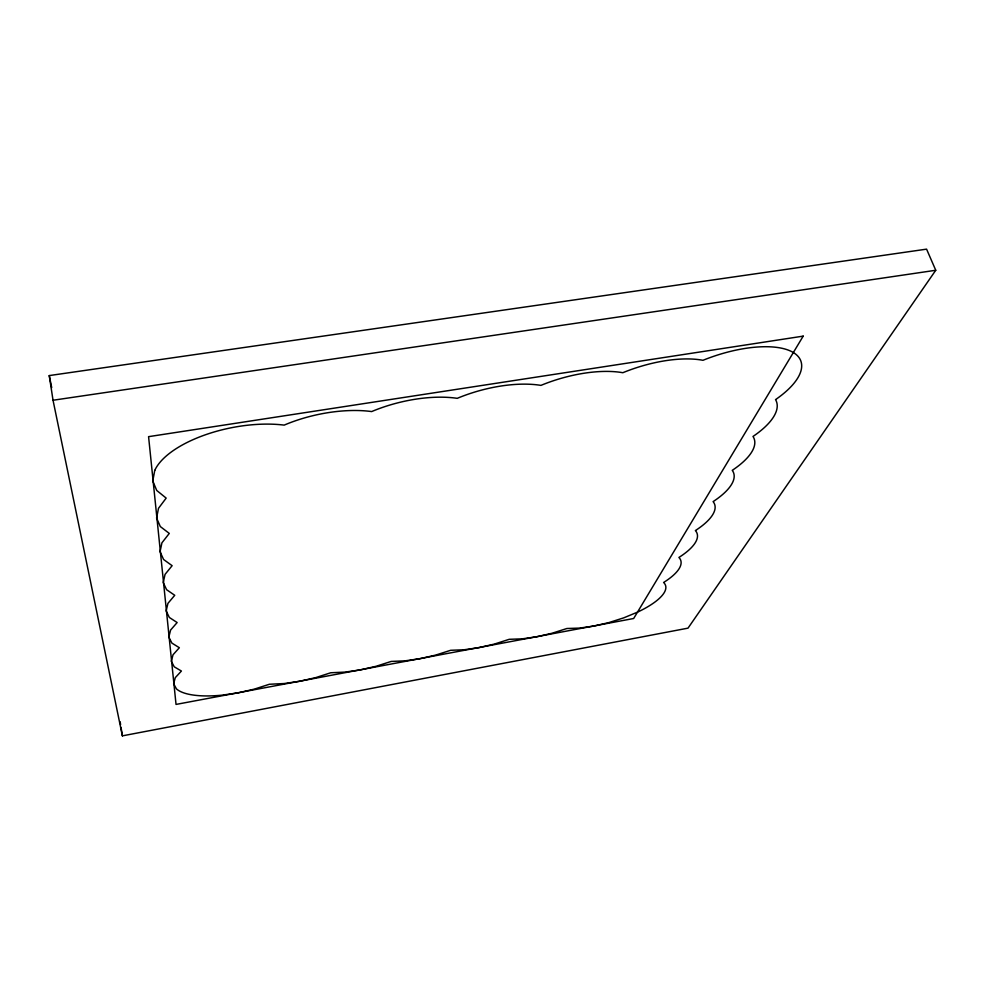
<?xml version="1.0" encoding="UTF-8"?>
<svg xmlns="http://www.w3.org/2000/svg" width="985" height="985" viewBox="0 0 985 985"><rect width="100%" height="100%" fill="white"/><g stroke="black" fill="none" stroke-linecap="round" stroke-linejoin="round"><path stroke-width="1.48" d="M935.75 270.272L688.01 628.147L122.386 735.857L53.03 400.242L49.25 375.581L926.577 249.143L935.75 270.272L53.03 400.242M49.25 375.581L51.725 387.634M120.158 721.808L120.601 724.615M121.044 727.422L122.386 735.857M154.756 470.399L152.773 481.037L156.738 490.468L166.169 498.102L158.511 508.297L156.578 517.999L160.321 526.556L169.285 533.414L161.934 542.809L160.05 551.711L163.584 559.492L172.129 565.685L165.061 574.378L163.227 582.566L166.588 589.683L174.739 595.297L167.942 603.362L166.145 610.922L169.334 617.46L177.14 622.545L170.59 630.068L168.841 637.073L171.882 643.082L179.356 647.724L173.04 654.754L171.328 661.255L174.234 666.808L181.412 671.044L175.305 677.631L173.643 683.701L176.413 688.835A65.552 21.473 -11.8 0 0 222.216 695.151L238.321 692.824L254.376 689.118L269.385 684.267L284.099 683.541L299.883 681.263L315.754 677.606L330.738 672.767L345.021 672.102L360.498 669.886L376.184 666.254L391.156 661.44L405.007 660.849L420.164 658.682L435.69 655.087L450.637 650.297L464.07 649.768L478.932 647.65L494.298 644.091L509.208 639.314L522.247 638.846L536.813 636.778L552.006 633.257L566.892 628.504L579.537 628.098L593.82 626.078L608.853 622.594L623.714 617.854L637.492 612.153A62.018 19.663 -16.2 0 0 663.595 582.48A64.284 21.067 -16.5 0 0 678.911 557.448A66.721 22.618 -16.8 0 0 695.373 530.57A69.369 24.342 -17.2 0 0 713.103 501.611A72.25 26.263 -17.6 0 0 732.249 470.337A75.402 28.405 -18.1 0 0 752.996 436.454A78.862 30.818 -18.7 0 0 775.54 399.614A82.703 33.539 -19.4 0 0 792.272 351.916A82.703 33.539 -19.4 0 0 702.97 360.301A82.937 34.5 -18.3 0 0 622.828 372.712A83.343 35.411 -17.1 0 0 540.937 385.381A83.947 36.285 -15.8 0 0 457.237 398.334A84.796 37.085 -14.3 0 0 371.665 411.57A85.88 37.812 -12.8 0 0 284.173 425.114A87.259 38.44 -11.3 0 0 154.756 470.399M803.194 336.131L633.675 618.494L176.032 704.423L148.575 436.663L803.194 336.131"/></g></svg>
